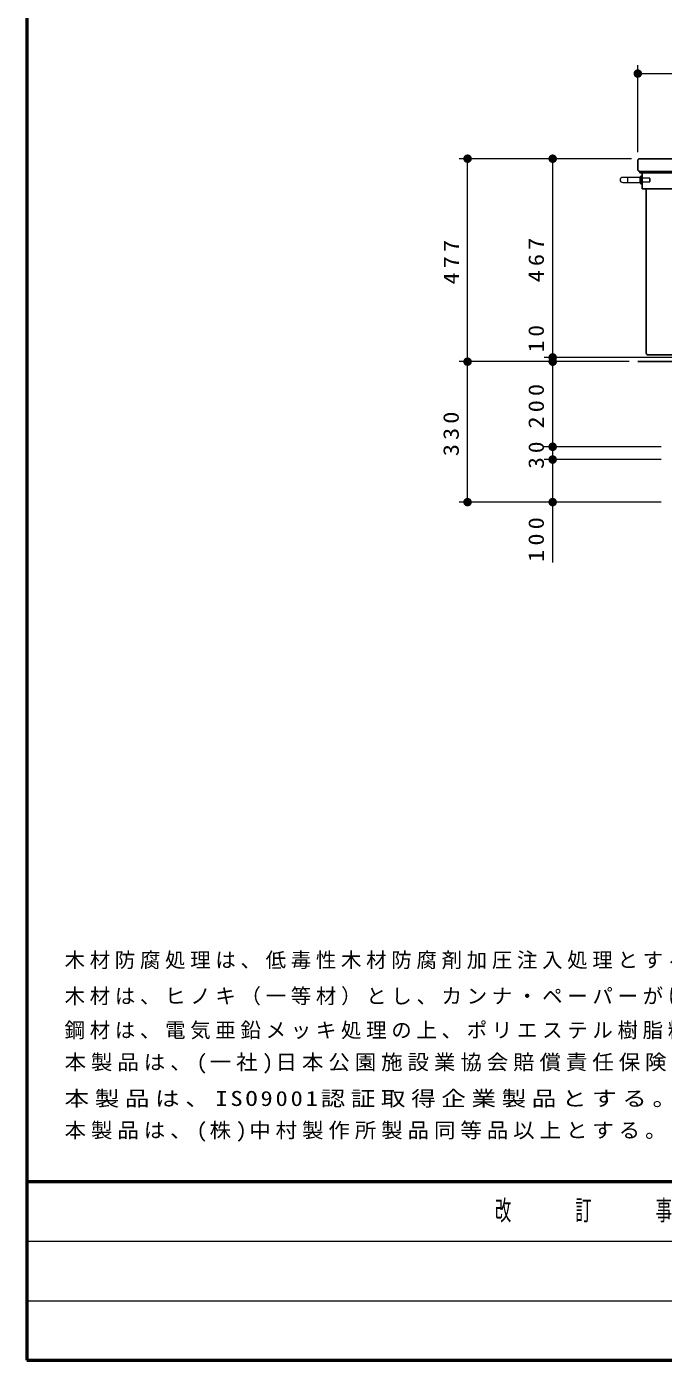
# Model space of a CAD drawing. Units: millimetres on the paper, scale 1:20. Extents: x -385 to 0, y 0 to 267.
# Drawn here: x -385 to -310.2, y 0 to 156.7 of the extents above; entities that cross this region are included whole.
import ezdxf

# ---------------------------------------------------------------- set-up
doc = ezdxf.new("R2010")
doc.units = ezdxf.units.MM
doc.layers.add('LY_1', color=7, linetype='Continuous', lineweight=25)
doc.layers.add('LY_2', color=7, linetype='Continuous', lineweight=13)
doc.styles.add('ＭＳ ゴシック', font='')
doc.styles.get('ＭＳ ゴシック').set_extended_font_data('MS Gothic')

# ---------------------------------------------------------------- blocks, each defined once
blk = doc.blocks.new('filled_dot')
at = {"color": 0, "linetype": 'Continuous', "lineweight": -2, "const_width": 1.25}
blk.add_lwpolyline([(-0.625, 0, 1), (0.625, 0, 1)], format="xyb", close=True, dxfattribs=at)

msp = doc.modelspace()

# ---------------------------------------------------------------- linework, layer by layer
at = {"layer": 'LY_1', "lineweight": 13}
for p, q in [((-313.206, 141.92), (-313.206, 152.17)), ((-313.206, 151.17), (-223.206, 151.17)), ((-313.956, 141.17), (-334.206, 141.17)), ((-333.206, 117.325), (-333.206, 141.17)), ((-313.956, 141.17), (-324.206, 141.17)), ((-323.206, 117.825), (-323.206, 141.17)), ((-323.206, 117.325), (-323.206, 122.23)), ((-307.456, 117.825), (-324.206, 117.825)), ((-314.206, 117.325), (-334.206, 117.325)), ((-314.206, 117.325), (-334.206, 117.325)), ((-333.206, 100.825), (-333.206, 117.325)), ((-314.206, 117.325), (-324.206, 117.325)), ((-314.206, 117.325), (-324.206, 117.325)), ((-323.206, 107.325), (-323.206, 117.325)), ((-310.456, 107.325), (-324.206, 107.325)), ((-323.206, 105.825), (-323.206, 107.325)), ((-310.456, 105.825), (-324.206, 105.825)), ((-323.206, 93.748), (-323.206, 105.825)), ((-310.456, 100.825), (-334.206, 100.825)), ((-310.456, 100.825), (-324.206, 100.825))]:
    msp.add_line(p, q, dxfattribs=at)
at = {"layer": 'LY_1', "color": 70}
for p, q in [((-312.956, 141.17), (-223.456, 141.17)), ((-313.206, 139.92), (-313.206, 140.92)), ((-312.956, 139.67), (-223.456, 139.67))]:
    msp.add_line(p, q, dxfattribs=at)
at = {"layer": 'LY_1'}
for p, q in [((-312.956, 139.67), (-223.456, 139.67)), ((-312.956, 139.51), (-312.956, 139.67)), ((-312.956, 139.51), (-223.456, 139.51)), ((-312.706, 137.61), (-312.706, 139.51)), ((-312.706, 137.61), (-294.181, 137.61)), ((-312.206, 137.61), (-312.206, 118.325)), ((-312.006, 118.125), (-224.406, 118.125)), ((-313.206, 117.325), (-306.956, 117.325))]:
    msp.add_line(p, q, dxfattribs=at)
at = {"layer": 'LY_1', "color": 131, "lineweight": 13}
for p, q in [((-314.381, 138.97), (-314.981, 138.97)), ((-314.981, 138.37), (-314.381, 138.37)), ((-312.931, 138.97), (-314.381, 138.97)), ((-314.381, 138.37), (-314.381, 138.97)), ((-314.381, 138.37), (-312.931, 138.37)), ((-312.856, 139.12), (-312.931, 139.025)), ((-312.931, 138.67), (-312.931, 139.025)), ((-312.931, 138.315), (-312.931, 138.67)), ((-312.931, 138.315), (-312.856, 138.22)), ((-312.856, 138.67), (-312.856, 139.12)), ((-312.706, 139.12), (-312.856, 139.12)), ((-312.856, 138.22), (-312.856, 138.67)), ((-312.856, 138.22), (-312.706, 138.22)), ((-312.706, 138.67), (-312.706, 139.12)), ((-311.806, 138.87), (-312.706, 138.87)), ((-312.706, 138.22), (-312.706, 138.67)), ((-312.706, 138.47), (-311.806, 138.47)), ((-311.781, 138.845), (-311.806, 138.87)), ((-311.806, 138.47), (-311.806, 138.87)), ((-311.806, 138.47), (-311.781, 138.495)), ((-311.781, 138.845), (-311.781, 138.495))]:
    msp.add_line(p, q, dxfattribs=at)
at = {"layer": 'LY_1', "color": 70}
for centre, start, end in [((-312.956, 140.92), 90, 180), ((-312.956, 139.92), 180, 270)]:
    msp.add_arc(centre, 0.25, start, end, dxfattribs=at)
at = {"layer": 'LY_1', "color": 131, "lineweight": 13}
msp.add_arc((-314.981, 138.67), 0.3, 90, 270, dxfattribs=at)
at = {"layer": 'LY_1'}
msp.add_arc((-312.006, 118.325), 0.2, 179.84112, 270, dxfattribs=at)
at = {"layer": 'LY_2', "lineweight": 50}
for p, q in [((-385, 267), (-385, 0)), ((-385, 21), (0, 21)), ((-385, 0), (0, 0))]:
    msp.add_line(p, q, dxfattribs=at)
at = {"layer": 'LY_2'}
for p, q in [((-385, 14), (-243.5, 14)), ((-385, 7), (-243.5, 7))]:
    msp.add_line(p, q, dxfattribs=at)

# ---------------------------------------------------------------- block references
at = {"layer": 'LY_1', "lineweight": 13, "xscale": 0.4, "yscale": 0.4}
msp.add_blockref('filled_dot', (-313.206, 151.17), dxfattribs=at)
for p, rotation in [((-333.206, 141.17), 270), ((-323.206, 141.17), 270), ((-333.206, 117.325), 90), ((-333.206, 117.325), 270), ((-323.206, 117.825), 90), ((-323.206, 117.825), 270), ((-323.206, 117.325), 90), ((-323.206, 117.325), 270), ((-323.206, 107.325), 90), ((-323.206, 107.325), 270), ((-323.206, 105.825), 270), ((-323.206, 105.825), 90), ((-333.206, 100.825), 90), ((-323.206, 100.825), 90)]:
    msp.add_blockref('filled_dot', p, dxfattribs=dict(at, rotation=rotation))

# ---------------------------------------------------------------- texts
at = {"layer": 'LY_1', "char_height": 1.833, "attachment_point": 8, "rotation": 90, "style": 'ＭＳ ゴシック'}
for s, insert in [('\\T1.33;\\W1.15;467', (-324.206, 129.498)), ('\\T1.33;\\W1.15;477', (-334.206, 129.248)), ('\\T1.34;\\W1.1;10', (-324.206, 120.261)), ('\\T1.33;\\W1.15;200', (-324.206, 112.325)), ('\\T1.33;\\W1.15;330', (-334.206, 109.075)), ('\\T1.34;\\W1.1;30', (-324.206, 106.575)), ('\\T1.33;\\W1.15;100', (-324.206, 96.665))]:
    msp.add_mtext(s, dxfattribs=dict(at, insert=insert))
at = {"layer": 'LY_1', "char_height": 1.76, "attachment_point": 7, "style": 'ＭＳ ゴシック'}
for s, insert in [('\\T1.23;木材防腐処理は、低毒性木材防腐剤加圧注入処理とする(合板除く）。', (-380.55, 45.685)), ('\\T1.23;木材は、ヒノキ（一等材）とし、カンナ・ペーパーがけの上、木材保護着色塗料（メイプル）塗装仕上げとする（合板除く）。', (-380.55, 41.685)), ('\\T1.23;鋼材は、電気亜鉛メッキ処理の上、ポリエステル樹脂粉体塗装（ダークグレー）仕上げとする。', (-380.55, 37.685)), ('\\T1.23;\\W1.05;本製品は、(一社)日本公園施設業協会賠償責任保険加入製品とする。', (-380.55, 33.685)), ('\\T1.23;\\W1.2;本製品は、ISO9001認証取得企業製品とする。', (-380.55, 29.685)), ('\\T1.23;\\W1.05;本製品は、(株)中村製作所製品同等品以上とする。', (-380.55, 25.685))]:
    msp.add_mtext(s, dxfattribs=dict(at, insert=insert))
at = {"layer": 'LY_2', "color": 4, "insert": (-314.25, 17.5), "char_height": 2.346, "attachment_point": 5, "style": 'ＭＳ ゴシック'}
msp.add_mtext('\\T1.64;\\W0.6;改\u3000\u3000訂\u3000\u3000事\u3000\u3000項', dxfattribs=at)

doc.saveas('drawing.dxf')
